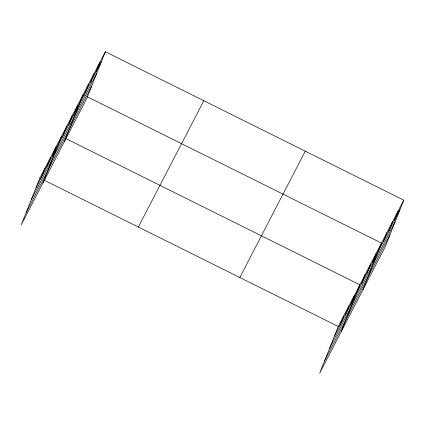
<?xml version="1.0" encoding="UTF-8"?>
<svg xmlns="http://www.w3.org/2000/svg" width="425" height="425" viewBox="0 0 425 425"><rect width="100%" height="100%" fill="white"/><g stroke="black" fill="none" stroke-linecap="round" stroke-linejoin="round"><path stroke-width="0.64" d="M105.347 51.754L39.865 178.07L21.25 224.852L86.732 98.536L105.347 51.754L403.75 200.148L385.135 246.93L319.653 373.246L338.268 326.464L403.75 200.148M41.485 177.151L45.268 167.647M46.888 166.733L50.671 157.223M52.291 156.31L56.073 146.806M42.861 183.164L61.476 136.383L62.65 136.967M63.097 135.469L66.879 125.965M68.499 125.046L72.282 115.542M73.902 114.628L77.685 105.118M64.467 141.482L83.088 94.701L84.256 95.285M84.867 93.468L88.65 83.964M90.435 82.732L94.217 73.228M96.002 71.995L99.785 62.491M339.888 325.55L343.671 316.041M345.291 315.127L349.074 305.623M350.694 304.704L354.477 295.2M341.259 331.564L359.879 284.782L65.578 138.423M361.494 283.863L365.277 274.359M366.897 273.445L370.68 263.941M372.3 263.022L376.082 253.518M362.87 289.882L381.485 243.095L87.189 96.741M383.27 241.862L387.053 232.358M388.838 231.126L392.62 221.622M394.4 220.389L398.183 210.885M36.083 187.574L101.564 61.258M31.19 199.872L96.672 73.557M26.148 212.548L91.63 86.233M138.337 227.04L203.819 100.725M239.796 277.493L305.277 151.178M334.486 335.968L399.967 209.653M329.587 348.272L395.069 221.956M324.546 360.947L390.028 234.632M39.865 178.07L41.039 178.649M43.972 180.11L338.268 326.464"/></g></svg>
